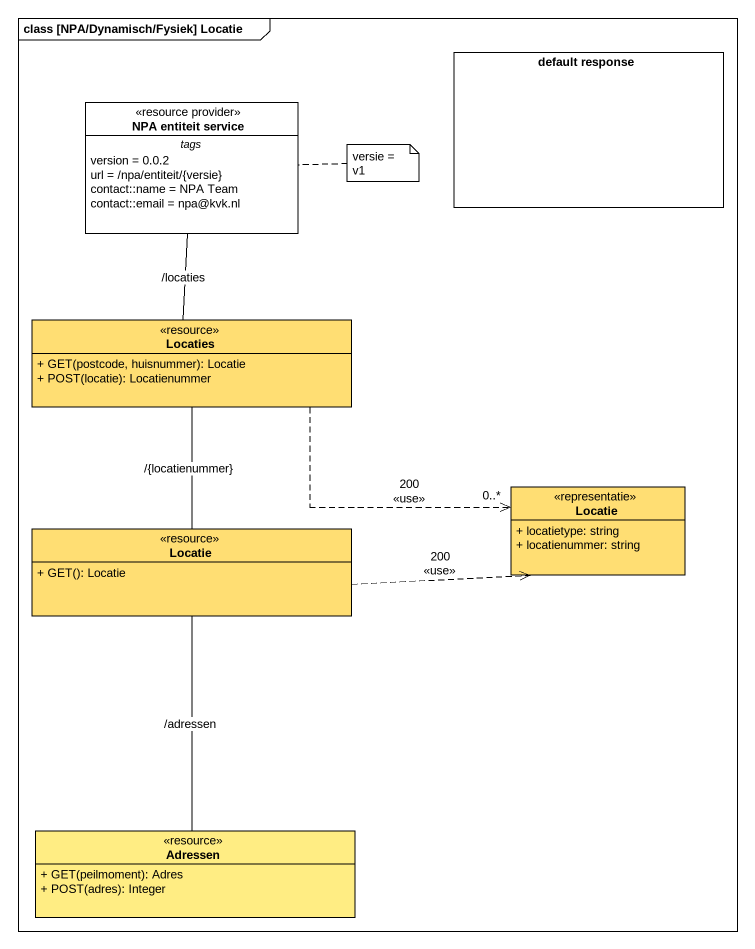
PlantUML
@startuml
mainframe class [NPA/Dynamisch/Fysiek] Locatie
allowmixing
hide circle
hide empty members
skinparam classAttributeIconSize 0
rectangle "default response" as default_response
class "NPA entiteit service" as NPA_entiteit_service <<resource provider>> {
  -- tags --
  version = 0.0.2
  url = /npa/entiteit/{versie}
  contact::name = NPA Team
  contact::email = npa@kvk.nl
}
class Locaties <<resource>> #FFDE73 {
  + GET(postcode, huisnummer): Locatie
  + POST(locatie): Locatienummer
}
class Locatie <<representatie>> #FFDE73 {
  + locatietype: string
  + locatienummer: string
}
class "Locatie" as Locatie_2 <<resource>> #FFDE73 {
  + GET(): Locatie
}
class Adressen <<resource>> #FFED83 {
  + GET(peilmoment): Adres
  + POST(adres): Integer
}
NPA_entiteit_service -- Locaties : /locaties
Locaties .right.> "0..*" Locatie : 200\n<<use>>
Locaties -- Locatie_2 : /{locatienummer}
Locatie_2 .right.> Locatie : 200\n<<use>>
Locatie_2 -- Adressen : /adressen
note right of NPA_entiteit_service : versie = v1
@enduml
